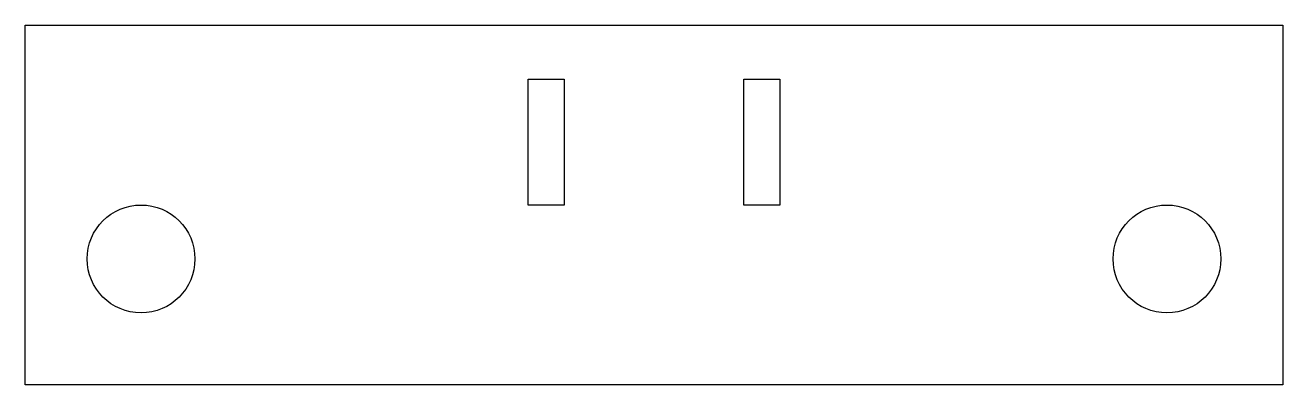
# Model space of a CAD drawing. Header units: millimetres. Extents: x -35 to 35, y -10 to 10.
import ezdxf

# ---------------------------------------------------------------- set-up
doc = ezdxf.new("R2010")
doc.units = ezdxf.units.MM

msp = doc.modelspace()

# ---------------------------------------------------------------- linework, layer by layer
at = {"color": 7, "linetype": 'Continuous', "lineweight": 25}
for p, q in [((-35, -10), (-35, 10)), ((-35, 10), (35, 10)), ((35, 10), (35, -10)), ((-7, 7), (-5, 7)), ((-7, 0), (-7, 7)), ((-5, 7), (-5, 0)), ((5, 7), (7, 7)), ((5, 0), (5, 7)), ((7, 7), (7, 0)), ((-5, 0), (-7, 0)), ((7, 0), (5, 0)), ((35, -10), (-35, -10))]:
    msp.add_line(p, q, dxfattribs=at)
for centre in [(-28.55, -3), (28.55, -3)]:
    msp.add_circle(centre, 3, dxfattribs=at)

doc.saveas('drawing.dxf')
